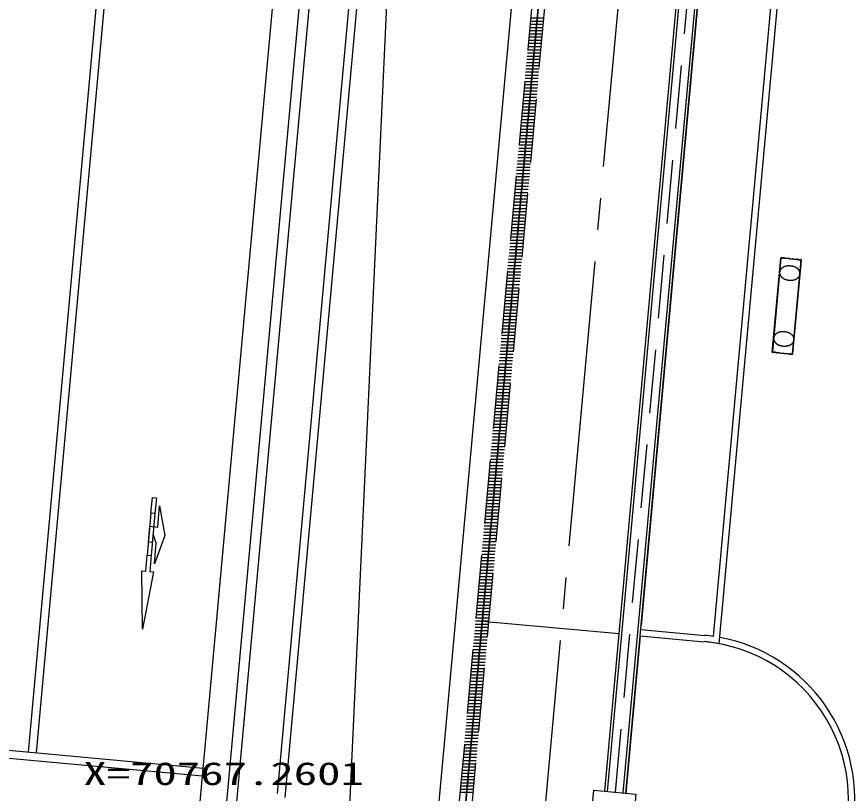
# Model space of a CAD drawing. Units: millimetres on the paper. Extents: x -210 to 190, y -138 to 150.
# Drawn here: x -151.41 to -125.11, y -94.88 to -70.41 of the extents above; entities that cross this region are included whole.
import ezdxf
from ezdxf.enums import TextEntityAlignment as Align

# ---------------------------------------------------------------- set-up
doc = ezdxf.new("R2010")
doc.units = ezdxf.units.MM
doc.linetypes.add('CHAIN2', pattern=[12, 9, -1, 1, -1])
doc.linetypes.add('DASHED2', pattern=[3, 2, -1])
for name, color, linetype in [('0-1_S-街区', 7, 'Continuous'), ('0-4_S-道路計画', 7, 'Continuous'), ('0-6_S-区画線', 7, 'Continuous'), ('0-7_D-STR-BMK-ROW', 7, 'DASHED2'), ('0-8_D-STR-1-計線1_計画', 7, 'Continuous'), ('0-C_D-STR-BMK-CLINE', 7, 'CHAIN2'), ('0-D_D-STR-4-計線4_ﾌｧﾆﾁｬ_', 7, 'Continuous'), ('1-2_D-STR-2-計線2_補助', 7, 'Continuous'), ('1-3_D-STR-5-1排水', 7, 'Continuous'), ('1-5_S-座標（新）_2-f_', 4, 'Continuous'), ('1-9_D-STR-5-2排水-ＣＬ', 7, 'DASHED2'), ('1-B_D-STR-DIM-3座標', 7, 'Continuous')]:
    doc.layers.add(name, color=color, linetype=linetype)
doc.styles.add('ＭＳ ゴシック', font='')
doc.styles.get('ＭＳ ゴシック').set_extended_font_data('MS Gothic')

msp = doc.modelspace()

# ---------------------------------------------------------------- linework, layer by layer
at = {"layer": '0-1_S-街区'}
msp.add_lwpolyline([(95.269, 33.944), (-43.322, -76.892), (-44.403, -77.757), (-46.476, -79.593), (-48.454, -81.531), (-50.332, -83.566), (-52.105, -85.693), (-53.768, -87.907), (-55.318, -90.201), (-56.751, -92.571), (-58.063, -95.009), (-59.251, -97.511), (-60.311, -100.069), (-61.241, -102.677), (-62.038, -105.329), (-62.701, -108.017), (-63.229, -110.736), (-63.394, -111.898), (-69.929, -117.069), (-132.817, -111.34), (-138.151, -104.938), (-128.982, -4.285)], dxfattribs=at)
at = {"layer": '0-4_S-道路計画'}
for p, q in [((-139.012, -105.206), (-129.759, -3.624)), ((-146.45, -104.182), (-138.508, -16.992)), ((-147.062, -120.084), (-137.682, -17.117)), ((-145.304, -104.286), (-137.367, -17.146)), ((-143.193, -94.882), (-137.17, -28.765)), ((-142.953, -95.007), (-136.912, -28.685))]:
    msp.add_line(p, q, dxfattribs=at)
at = {"layer": '0-6_S-区画線'}
for p, q in [((-146.626, -45.031), (-151.049, -93.58)), ((-146.377, -45.054), (-150.8, -93.603)), ((-147.179, -86.05), (-147.3, -87.378)), ((-147.054, -86.061), (-147.175, -87.389)), ((-147.175, -87.389), (-147.22, -87.887)), ((-161.298, -92.647), (-145.53, -94.083)), ((-161.321, -92.896), (-145.553, -94.332))]:
    msp.add_line(p, q, dxfattribs=at)
msp.add_lwpolyline([(-147.009, -85.563), (-147.054, -86.061), (-147.179, -86.05), (-147.133, -85.552)], close=True, dxfattribs=at)
for points in [[(-147.216, -86.465), (-146.967, -86.488), (-146.907, -85.824)], [(-146.907, -85.824), (-146.741, -86.759), (-147.073, -87.649), (-147.013, -86.986)], [(-147.013, -86.986), (-147.115, -86.725), (-147.137, -86.974), (-147.262, -86.963), (-147.216, -86.465)], [(-147.345, -87.876), (-147.3, -87.378), (-147.175, -87.389)], [(-147.22, -87.887), (-147.096, -87.898), (-147.449, -89.707), (-147.469, -87.864), (-147.345, -87.876)]]:
    msp.add_lwpolyline(points, dxfattribs=at)
at = {"layer": '0-7_D-STR-BMK-ROW'}
for p, q in [((-134.801, -70.455), (-135.219, -70.455)), ((-134.819, -70.655), (-135.237, -70.655)), ((-134.81, -70.555), (-135.228, -70.555)), ((-134.846, -70.955), (-135.264, -70.955)), ((-134.837, -70.855), (-135.255, -70.855)), ((-134.828, -70.755), (-135.246, -70.755)), ((-134.873, -71.255), (-135.292, -71.255)), ((-134.864, -71.155), (-135.283, -71.155)), ((-134.855, -71.055), (-135.274, -71.055)), ((-134.892, -71.455), (-135.31, -71.455)), ((-134.883, -71.355), (-135.301, -71.355)), ((-134.919, -71.755), (-135.337, -71.755)), ((-134.91, -71.655), (-135.328, -71.655)), ((-134.901, -71.555), (-135.319, -71.555)), ((-134.946, -72.055), (-135.365, -72.055)), ((-134.937, -71.955), (-135.356, -71.955)), ((-134.928, -71.855), (-135.346, -71.855)), ((-134.964, -72.255), (-135.383, -72.255)), ((-134.955, -72.155), (-135.374, -72.155)), ((-134.992, -72.555), (-135.41, -72.555)), ((-134.983, -72.455), (-135.401, -72.455)), ((-134.974, -72.355), (-135.392, -72.355)), ((-135.01, -72.755), (-135.428, -72.755)), ((-135.001, -72.655), (-135.419, -72.655)), ((-135.037, -73.055), (-135.456, -73.055)), ((-135.028, -72.955), (-135.447, -72.955)), ((-135.019, -72.855), (-135.438, -72.855)), ((-135.065, -73.355), (-135.483, -73.355)), ((-135.056, -73.255), (-135.474, -73.255)), ((-135.046, -73.155), (-135.465, -73.155)), ((-135.083, -73.555), (-135.501, -73.555)), ((-135.074, -73.455), (-135.492, -73.455)), ((-135.11, -73.855), (-135.529, -73.855)), ((-135.101, -73.755), (-135.52, -73.755)), ((-135.092, -73.655), (-135.51, -73.655)), ((-135.138, -74.155), (-135.556, -74.155)), ((-135.128, -74.055), (-135.547, -74.055)), ((-135.119, -73.955), (-135.538, -73.955)), ((-135.156, -74.355), (-135.574, -74.355)), ((-135.147, -74.255), (-135.565, -74.255)), ((-135.183, -74.655), (-135.601, -74.655)), ((-135.174, -74.555), (-135.592, -74.555)), ((-135.165, -74.455), (-135.583, -74.455)), ((-135.21, -74.955), (-135.629, -74.955)), ((-135.201, -74.855), (-135.62, -74.855)), ((-135.192, -74.755), (-135.611, -74.755)), ((-135.229, -75.155), (-135.647, -75.155)), ((-135.22, -75.055), (-135.638, -75.055)), ((-135.256, -75.455), (-135.674, -75.455)), ((-135.247, -75.355), (-135.665, -75.355)), ((-135.238, -75.255), (-135.656, -75.255)), ((-135.274, -75.655), (-135.693, -75.655)), ((-135.265, -75.555), (-135.683, -75.555)), ((-135.302, -75.955), (-135.72, -75.955)), ((-135.292, -75.855), (-135.711, -75.855)), ((-135.283, -75.755), (-135.702, -75.755)), ((-135.329, -76.255), (-135.747, -76.255)), ((-135.32, -76.155), (-135.738, -76.155)), ((-135.311, -76.055), (-135.729, -76.055)), ((-135.347, -76.455), (-135.765, -76.455)), ((-135.338, -76.355), (-135.756, -76.355)), ((-135.374, -76.755), (-135.793, -76.755)), ((-135.365, -76.655), (-135.784, -76.655)), ((-135.356, -76.555), (-135.775, -76.555)), ((-135.402, -77.055), (-135.82, -77.055)), ((-135.393, -76.955), (-135.811, -76.955)), ((-135.383, -76.855), (-135.802, -76.855)), ((-135.42, -77.255), (-135.838, -77.255)), ((-135.411, -77.155), (-135.829, -77.155)), ((-135.447, -77.555), (-135.866, -77.555)), ((-135.438, -77.455), (-135.857, -77.455)), ((-135.429, -77.355), (-135.847, -77.355)), ((-135.465, -77.755), (-135.884, -77.755)), ((-135.456, -77.655), (-135.875, -77.655)), ((-135.493, -78.055), (-135.911, -78.055)), ((-135.484, -77.955), (-135.902, -77.955)), ((-135.475, -77.855), (-135.893, -77.855)), ((-135.52, -78.355), (-135.939, -78.355)), ((-135.511, -78.255), (-135.929, -78.255)), ((-135.502, -78.155), (-135.92, -78.155)), ((-135.538, -78.555), (-135.957, -78.555)), ((-135.529, -78.455), (-135.948, -78.455)), ((-135.566, -78.855), (-135.984, -78.855)), ((-135.557, -78.755), (-135.975, -78.755)), ((-135.547, -78.655), (-135.966, -78.655)), ((-135.593, -79.155), (-136.011, -79.155)), ((-135.584, -79.055), (-136.002, -79.055)), ((-135.575, -78.955), (-135.993, -78.955)), ((-135.611, -79.355), (-136.03, -79.355)), ((-135.602, -79.255), (-136.021, -79.255)), ((-135.639, -79.655), (-136.057, -79.655)), ((-135.629, -79.555), (-136.048, -79.555)), ((-135.62, -79.455), (-136.039, -79.455)), ((-135.657, -79.855), (-136.075, -79.855)), ((-135.648, -79.755), (-136.066, -79.755)), ((-135.684, -80.155), (-136.102, -80.155)), ((-135.675, -80.055), (-136.093, -80.055)), ((-135.666, -79.955), (-136.084, -79.955)), ((-135.711, -80.455), (-136.13, -80.455)), ((-135.702, -80.355), (-136.121, -80.355)), ((-135.693, -80.255), (-136.112, -80.255)), ((-135.73, -80.655), (-136.148, -80.655)), ((-135.721, -80.555), (-136.139, -80.555)), ((-135.757, -80.955), (-136.175, -80.955)), ((-135.748, -80.855), (-136.166, -80.855)), ((-135.739, -80.755), (-136.157, -80.755)), ((-135.784, -81.255), (-136.203, -81.255)), ((-135.775, -81.155), (-136.194, -81.155)), ((-135.766, -81.055), (-136.184, -81.055)), ((-135.803, -81.455), (-136.221, -81.455)), ((-135.793, -81.355), (-136.212, -81.355)), ((-135.83, -81.755), (-136.248, -81.755)), ((-135.821, -81.655), (-136.239, -81.655)), ((-135.812, -81.555), (-136.23, -81.555)), ((-135.857, -82.055), (-136.276, -82.055)), ((-135.848, -81.955), (-136.266, -81.955)), ((-135.839, -81.855), (-136.257, -81.855)), ((-135.875, -82.255), (-136.294, -82.255)), ((-135.866, -82.155), (-136.285, -82.155)), ((-135.903, -82.555), (-136.321, -82.555)), ((-135.894, -82.455), (-136.312, -82.455)), ((-135.884, -82.355), (-136.303, -82.355)), ((-135.921, -82.755), (-136.339, -82.755)), ((-135.912, -82.655), (-136.33, -82.655)), ((-135.948, -83.055), (-136.367, -83.055)), ((-135.939, -82.955), (-136.358, -82.955)), ((-135.93, -82.855), (-136.348, -82.855)), ((-135.976, -83.355), (-136.394, -83.355)), ((-135.966, -83.255), (-136.385, -83.255)), ((-135.957, -83.155), (-136.376, -83.155)), ((-135.994, -83.555), (-136.412, -83.555)), ((-135.985, -83.455), (-136.403, -83.455)), ((-136.021, -83.855), (-136.44, -83.855)), ((-136.012, -83.755), (-136.43, -83.755)), ((-136.003, -83.655), (-136.421, -83.655)), ((-136.048, -84.155), (-136.467, -84.155)), ((-136.039, -84.055), (-136.458, -84.055)), ((-136.03, -83.955), (-136.449, -83.955)), ((-136.067, -84.355), (-136.485, -84.355)), ((-136.058, -84.255), (-136.476, -84.255)), ((-136.094, -84.655), (-136.512, -84.655)), ((-136.085, -84.555), (-136.503, -84.555)), ((-136.076, -84.455), (-136.494, -84.455)), ((-136.112, -84.855), (-136.531, -84.855)), ((-136.103, -84.755), (-136.522, -84.755)), ((-136.14, -85.155), (-136.558, -85.155)), ((-136.13, -85.055), (-136.549, -85.055)), ((-136.121, -84.955), (-136.54, -84.955)), ((-136.167, -85.455), (-136.585, -85.455)), ((-136.158, -85.355), (-136.576, -85.355)), ((-136.149, -85.255), (-136.567, -85.255)), ((-136.185, -85.655), (-136.603, -85.655)), ((-136.176, -85.555), (-136.594, -85.555)), ((-136.212, -85.955), (-136.631, -85.955)), ((-136.203, -85.855), (-136.622, -85.855)), ((-136.194, -85.755), (-136.613, -85.755)), ((-136.24, -86.255), (-136.658, -86.255)), ((-136.231, -86.155), (-136.649, -86.155)), ((-136.222, -86.055), (-136.64, -86.055)), ((-136.258, -86.455), (-136.676, -86.455)), ((-136.249, -86.355), (-136.667, -86.355)), ((-136.285, -86.755), (-136.704, -86.755)), ((-136.276, -86.655), (-136.695, -86.655)), ((-136.267, -86.555), (-136.685, -86.555)), ((-136.304, -86.955), (-136.722, -86.955)), ((-136.294, -86.855), (-136.713, -86.855)), ((-136.331, -87.255), (-136.749, -87.255)), ((-136.322, -87.155), (-136.74, -87.155)), ((-136.313, -87.055), (-136.731, -87.055)), ((-136.358, -87.555), (-136.777, -87.555)), ((-136.349, -87.455), (-136.767, -87.455)), ((-136.34, -87.355), (-136.758, -87.355)), ((-136.376, -87.755), (-136.795, -87.755)), ((-136.367, -87.655), (-136.786, -87.655)), ((-136.404, -88.055), (-136.822, -88.055)), ((-136.395, -87.955), (-136.813, -87.955)), ((-136.385, -87.855), (-136.804, -87.855)), ((-136.431, -88.355), (-136.849, -88.355)), ((-136.422, -88.255), (-136.84, -88.255)), ((-136.413, -88.155), (-136.831, -88.155)), ((-136.449, -88.555), (-136.868, -88.555)), ((-136.44, -88.455), (-136.859, -88.455)), ((-136.477, -88.855), (-136.895, -88.855)), ((-136.467, -88.755), (-136.886, -88.755)), ((-136.458, -88.655), (-136.877, -88.655)), ((-136.504, -89.155), (-136.922, -89.155)), ((-136.495, -89.055), (-136.913, -89.055)), ((-136.486, -88.955), (-136.904, -88.955)), ((-136.522, -89.355), (-136.941, -89.355)), ((-136.513, -89.255), (-136.931, -89.255)), ((-136.549, -89.655), (-136.968, -89.655)), ((-136.54, -89.555), (-136.959, -89.555)), ((-136.531, -89.455), (-136.95, -89.455)), ((-136.568, -89.855), (-136.986, -89.855)), ((-136.559, -89.755), (-136.977, -89.755)), ((-136.595, -90.155), (-137.013, -90.155)), ((-136.586, -90.055), (-137.004, -90.055)), ((-136.577, -89.955), (-136.995, -89.955)), ((-136.622, -90.455), (-137.041, -90.455)), ((-136.613, -90.355), (-137.032, -90.355)), ((-136.604, -90.255), (-137.022, -90.255)), ((-136.641, -90.655), (-137.059, -90.655)), ((-136.631, -90.555), (-137.05, -90.555)), ((-136.668, -90.955), (-137.086, -90.955)), ((-136.659, -90.855), (-137.077, -90.855)), ((-136.65, -90.755), (-137.068, -90.755)), ((-136.695, -91.255), (-137.114, -91.255)), ((-136.686, -91.155), (-137.104, -91.155)), ((-136.677, -91.055), (-137.095, -91.055)), ((-136.713, -91.455), (-137.132, -91.455)), ((-136.704, -91.355), (-137.123, -91.355)), ((-136.741, -91.755), (-137.159, -91.755)), ((-136.732, -91.655), (-137.15, -91.655)), ((-136.723, -91.555), (-137.141, -91.555)), ((-136.759, -91.955), (-137.177, -91.955)), ((-136.75, -91.855), (-137.168, -91.855)), ((-136.786, -92.255), (-137.205, -92.255)), ((-136.777, -92.155), (-137.196, -92.155)), ((-136.768, -92.055), (-137.186, -92.055)), ((-136.814, -92.555), (-137.232, -92.555)), ((-136.805, -92.455), (-137.223, -92.455)), ((-136.795, -92.355), (-137.214, -92.355)), ((-136.832, -92.755), (-137.25, -92.755)), ((-136.823, -92.655), (-137.241, -92.655)), ((-136.859, -93.055), (-137.278, -93.055)), ((-136.85, -92.955), (-137.268, -92.955)), ((-136.841, -92.855), (-137.259, -92.855)), ((-136.886, -93.355), (-137.305, -93.355)), ((-136.877, -93.255), (-137.296, -93.255)), ((-136.868, -93.155), (-137.287, -93.155)), ((-136.905, -93.555), (-137.323, -93.555)), ((-136.896, -93.455), (-137.314, -93.455)), ((-136.932, -93.855), (-137.35, -93.855)), ((-136.923, -93.755), (-137.341, -93.755)), ((-136.914, -93.655), (-137.332, -93.655)), ((-136.959, -94.155), (-137.378, -94.155)), ((-136.95, -94.055), (-137.369, -94.055)), ((-136.941, -93.955), (-137.36, -93.955)), ((-136.978, -94.355), (-137.396, -94.355)), ((-136.968, -94.255), (-137.387, -94.255)), ((-137.005, -94.655), (-137.423, -94.655)), ((-136.996, -94.555), (-137.414, -94.555)), ((-136.987, -94.455), (-137.405, -94.455)), ((-137.023, -94.855), (-137.442, -94.855)), ((-137.014, -94.755), (-137.432, -94.755))]:
    msp.add_line(p, q, dxfattribs=at)
msp.add_lwpolyline([(-129.14, -3.718), (-138.366, -105.005), (-137.935, -104.871), (-128.727, -3.78)], close=True, dxfattribs=at)
at = {"layer": '0-8_D-STR-1-計線1_計画'}
for p, q in [((-131.645, -33.514), (-137.697, -99.958)), ((-132.425, -89.856), (-136.741, -89.462)), ((-131.761, -89.916), (-132.213, -94.875)), ((-131.761, -89.916), (-129.746, -90.1))]:
    msp.add_line(p, q, dxfattribs=at)
msp.add_lwpolyline([(-129.273, -90.166), (-126.947, -64.627), (-129.437, -64.4), (-131.731, -89.587)], dxfattribs=at)
for start in [336.1549, 79.3301]:
    msp.add_arc((-130.199, -95.079), 5, start, 84.7953, dxfattribs=at)
at = {"layer": '0-C_D-STR-BMK-CLINE'}
msp.add_line((-131.019, -54.214), (-134.868, -96.462), dxfattribs=at)
msp.add_arc((-103.582, -47.227), 58.333, 237.56668, 321.98064, dxfattribs=at)
at = {"layer": '0-D_D-STR-4-計線4_ﾌｧﾆﾁｬ_'}
for p, q in [((-127.599, -80.972), (-127.33, -78.014)), ((-127.587, -80.973), (-127.318, -78.015)), ((-127.234, -78.023), (-127.318, -78.015)), ((-127.221, -78.009), (-127.314, -78.001)), ((-127.208, -78.025), (-127.216, -78.025)), ((-127.194, -78.027), (-127.198, -78.026)), ((-127.092, -78.021), (-127.181, -78.013)), ((-127.091, -78.036), (-127.177, -78.028)), ((-127.05, -78.04), (-126.963, -78.048)), ((-127.048, -78.025), (-126.962, -78.033)), ((-126.964, -81.03), (-126.695, -78.072)), ((-126.952, -81.031), (-126.683, -78.073)), ((-126.922, -78.051), (-126.836, -78.059)), ((-126.919, -78.037), (-126.829, -78.045)), ((-126.819, -78.061), (-126.815, -78.061)), ((-126.805, -78.062), (-126.797, -78.063)), ((-126.789, -78.048), (-126.697, -78.057)), ((-126.779, -78.064), (-126.695, -78.072)), ((-127.503, -80.981), (-127.587, -80.973)), ((-127.494, -80.997), (-127.586, -80.988)), ((-127.478, -80.983), (-127.485, -80.982)), ((-127.463, -80.984), (-127.467, -80.984)), ((-127.364, -81.008), (-127.453, -81)), ((-127.361, -80.994), (-127.446, -80.986)), ((-127.319, -80.997), (-127.233, -81.005)), ((-127.32, -81.012), (-127.234, -81.02)), ((-127.191, -81.009), (-127.105, -81.017)), ((-127.191, -81.024), (-127.101, -81.032)), ((-127.089, -81.018), (-127.085, -81.019)), ((-127.074, -81.02), (-127.066, -81.02)), ((-127.061, -81.036), (-126.969, -81.044)), ((-127.049, -81.022), (-126.964, -81.03))]:
    msp.add_line(p, q, dxfattribs=at)
for centre, start, end in [((-127.315, -78.016), 152.2953, 174.7953), ((-127.315, -78.016), 129.7953, 152.2953), ((-127.315, -78.016), 107.2953, 129.7953), ((-127.315, -78.016), 84.7953, 107.2953), ((-127.223, -78.024), 62.2953, 84.7953), ((-127.223, -78.024), 39.7953, 62.2953), ((-127.223, -78.024), 17.2953, 39.7953), ((-127.223, -78.024), 354.7953, 17.2953), ((-127.183, -78.028), 152.2953, 174.7953), ((-127.183, -78.028), 129.7953, 152.2953), ((-127.183, -78.028), 107.2953, 129.7953), ((-127.183, -78.028), 84.7953, 107.2953), ((-127.093, -78.036), 62.2953, 84.7953), ((-127.093, -78.036), 39.7953, 62.2953), ((-127.093, -78.036), 17.2953, 39.7953), ((-127.093, -78.036), 354.7953, 17.2953), ((-127.05, -78.04), 152.2953, 174.7953), ((-127.05, -78.04), 129.7953, 152.2953), ((-127.05, -78.04), 107.2953, 129.7953), ((-127.05, -78.04), 84.7953, 107.2953), ((-126.963, -78.048), 62.2953, 84.7953), ((-126.963, -78.048), 39.7953, 62.2953), ((-126.963, -78.048), 17.2953, 39.7953), ((-126.963, -78.048), 354.7953, 17.2953), ((-126.92, -78.052), 152.2953, 174.7953), ((-126.92, -78.052), 129.7953, 152.2953), ((-126.92, -78.052), 107.2953, 129.7953), ((-126.92, -78.052), 84.7953, 107.2953), ((-126.83, -78.06), 62.2953, 84.7953), ((-126.83, -78.06), 39.7953, 62.2953), ((-126.83, -78.06), 17.2953, 39.7953), ((-126.83, -78.06), 354.7953, 17.2953), ((-126.79, -78.063), 152.2953, 174.7953), ((-126.79, -78.063), 129.7953, 152.2953), ((-126.79, -78.063), 107.2953, 129.7953), ((-126.79, -78.063), 84.7953, 107.2953), ((-126.698, -78.072), 62.2953, 84.7953), ((-126.698, -78.072), 39.7953, 62.2953), ((-126.698, -78.072), 17.2953, 39.7953), ((-126.698, -78.072), 354.7953, 17.2953), ((-127.584, -80.973), 174.7953, 197.2953), ((-127.584, -80.973), 197.2953, 219.7953), ((-127.584, -80.973), 219.7953, 242.2953), ((-127.584, -80.973), 242.2953, 264.7953), ((-127.492, -80.982), 264.7953, 287.2953), ((-127.492, -80.982), 287.2953, 309.7953), ((-127.492, -80.982), 309.7953, 332.2953), ((-127.492, -80.982), 332.2953, 354.7953), ((-127.452, -80.985), 174.7953, 197.2953), ((-127.452, -80.985), 197.2953, 219.7953), ((-127.452, -80.985), 219.7953, 242.2953), ((-127.452, -80.985), 242.2953, 264.7953), ((-127.362, -80.994), 287.2953, 309.7953), ((-127.362, -80.994), 309.7953, 332.2953), ((-127.362, -80.994), 332.2953, 354.7953), ((-127.319, -80.997), 174.7953, 197.2953), ((-127.319, -80.997), 197.2953, 219.7953), ((-127.362, -80.994), 264.7953, 287.2953), ((-127.319, -80.997), 219.7953, 242.2953), ((-127.319, -80.997), 242.2953, 264.7953), ((-127.233, -81.005), 264.7953, 287.2953), ((-127.233, -81.005), 287.2953, 309.7953), ((-127.233, -81.005), 309.7953, 332.2953), ((-127.233, -81.005), 332.2953, 354.7953), ((-127.189, -81.009), 174.7953, 197.2953), ((-127.189, -81.009), 197.2953, 219.7953), ((-127.189, -81.009), 219.7953, 242.2953), ((-127.189, -81.009), 242.2953, 264.7953), ((-127.1, -81.017), 264.7953, 287.2953), ((-127.1, -81.017), 287.2953, 309.7953), ((-127.1, -81.017), 309.7953, 332.2953), ((-127.1, -81.017), 332.2953, 354.7953), ((-127.059, -81.021), 174.7953, 197.2953), ((-127.059, -81.021), 197.2953, 219.7953), ((-127.059, -81.021), 219.7953, 242.2953), ((-127.059, -81.021), 242.2953, 264.7953), ((-126.967, -81.029), 264.7953, 287.2953), ((-126.967, -81.029), 287.2953, 309.7953), ((-126.967, -81.029), 309.7953, 332.2953), ((-126.967, -81.029), 332.2953, 354.7953)]:
    msp.add_arc(centre, 0.015, start, end, dxfattribs=at)
at = {"layer": '0-D_D-STR-4-計線4_ﾌｧﾆﾁｬ_', "linetype": 'DASHED2'}
for centre, radius, start, end in [((-127.137, -78.525), 0.252, 119.4904, 143.9028), ((-127.092, -78.605), 0.344, 100.7962, 119.4904), ((-127.069, -78.727), 0.468, 84.7953, 100.7962), ((-127.069, -78.727), 0.468, 68.7943, 84.7953), ((-127.024, -78.611), 0.344, 50.1001, 68.7943), ((-126.965, -78.541), 0.252, 25.6877, 50.1001), ((-127.212, -78.47), 0.159, 174.7953, 205.6877), ((-127.212, -78.47), 0.159, 143.9028, 174.7953), ((-127.129, -78.43), 0.252, 205.6877, 230.1001), ((-127.07, -78.359), 0.344, 230.1001, 248.7943), ((-126.956, -78.445), 0.252, 299.4904, 323.9028), ((-126.881, -78.5), 0.159, 323.9028, 354.7953), ((-126.881, -78.5), 0.159, 354.7953, 25.6877), ((-127.025, -78.243), 0.468, 248.7943, 264.7953), ((-127.025, -78.243), 0.468, 264.7953, 280.7962), ((-127.001, -78.365), 0.344, 280.7962, 299.4904), ((-127.401, -80.545), 0.159, 143.9028, 174.7953), ((-127.326, -80.6), 0.252, 119.4904, 143.9028), ((-127.281, -80.68), 0.344, 100.7962, 119.4904), ((-127.258, -80.802), 0.468, 84.7953, 100.7962), ((-127.258, -80.802), 0.468, 68.7943, 84.7953), ((-127.213, -80.686), 0.344, 50.1001, 68.7943), ((-127.154, -80.615), 0.252, 25.6877, 50.1001), ((-127.401, -80.545), 0.159, 174.7953, 205.6877), ((-127.318, -80.504), 0.252, 205.6877, 230.1001), ((-127.259, -80.434), 0.344, 230.1001, 248.7943), ((-127.19, -80.44), 0.344, 280.7962, 299.4904), ((-127.145, -80.52), 0.252, 299.4904, 323.9028), ((-127.07, -80.575), 0.159, 323.9028, 354.7953), ((-127.07, -80.575), 0.159, 354.7953, 25.6877), ((-127.214, -80.318), 0.468, 248.7943, 264.7953), ((-127.214, -80.318), 0.468, 264.7953, 280.7962)]:
    msp.add_arc(centre, radius, start, end, dxfattribs=at)
at = {"layer": '1-2_D-STR-2-計線2_補助'}
msp.add_line((-131.743, -89.717), (-129.728, -89.901), dxfattribs=at)
msp.add_lwpolyline([(-129.453, -89.933), (-127.164, -64.808), (-129.455, -64.599)], dxfattribs=at)
for start, end in [(81.7506, 84.7953), (349.4312, 79.5409)]:
    msp.add_arc((-130.199, -95.079), 5.2, start, end, dxfattribs=at)
at = {"layer": '1-3_D-STR-5-1排水'}
for points in [[(-132.877, -94.814), (-130.1, -64.34), (-129.194, -54.382)], [(-132.794, -94.822), (-130.017, -64.347), (-129.111, -54.389)], [(-132.296, -94.867), (-129.52, -64.393), (-128.613, -54.434)], [(-132.213, -94.875), (-129.437, -64.4), (-128.53, -54.441)]]:
    msp.add_lwpolyline(points, dxfattribs=at)
msp.add_lwpolyline([(-131.899, -94.903), (-132.02, -96.231), (-133.348, -96.11), (-133.227, -94.782)], close=True, dxfattribs=at)
at = {"layer": '1-5_S-座標（新）_2-f_', "color": 7}
msp.add_line((-142.897, -138.43), (-130.675, 127.292), dxfattribs=at)
at = {"layer": '1-9_D-STR-5-2排水-ＣＬ'}
msp.add_lwpolyline([(-132.545, -94.845), (-129.769, -64.37), (-128.862, -54.411)], dxfattribs=at)

# ---------------------------------------------------------------- texts
at = {"layer": '1-B_D-STR-DIM-3座標', "color": 4, "style": 'ＭＳ ゴシック', "width": 1.5}
msp.add_text('X=70767.2601', height=0.7221, dxfattribs=at).set_placement((-149.311, -94.835), align=Align.BOTTOM_LEFT)

doc.saveas('drawing.dxf')
